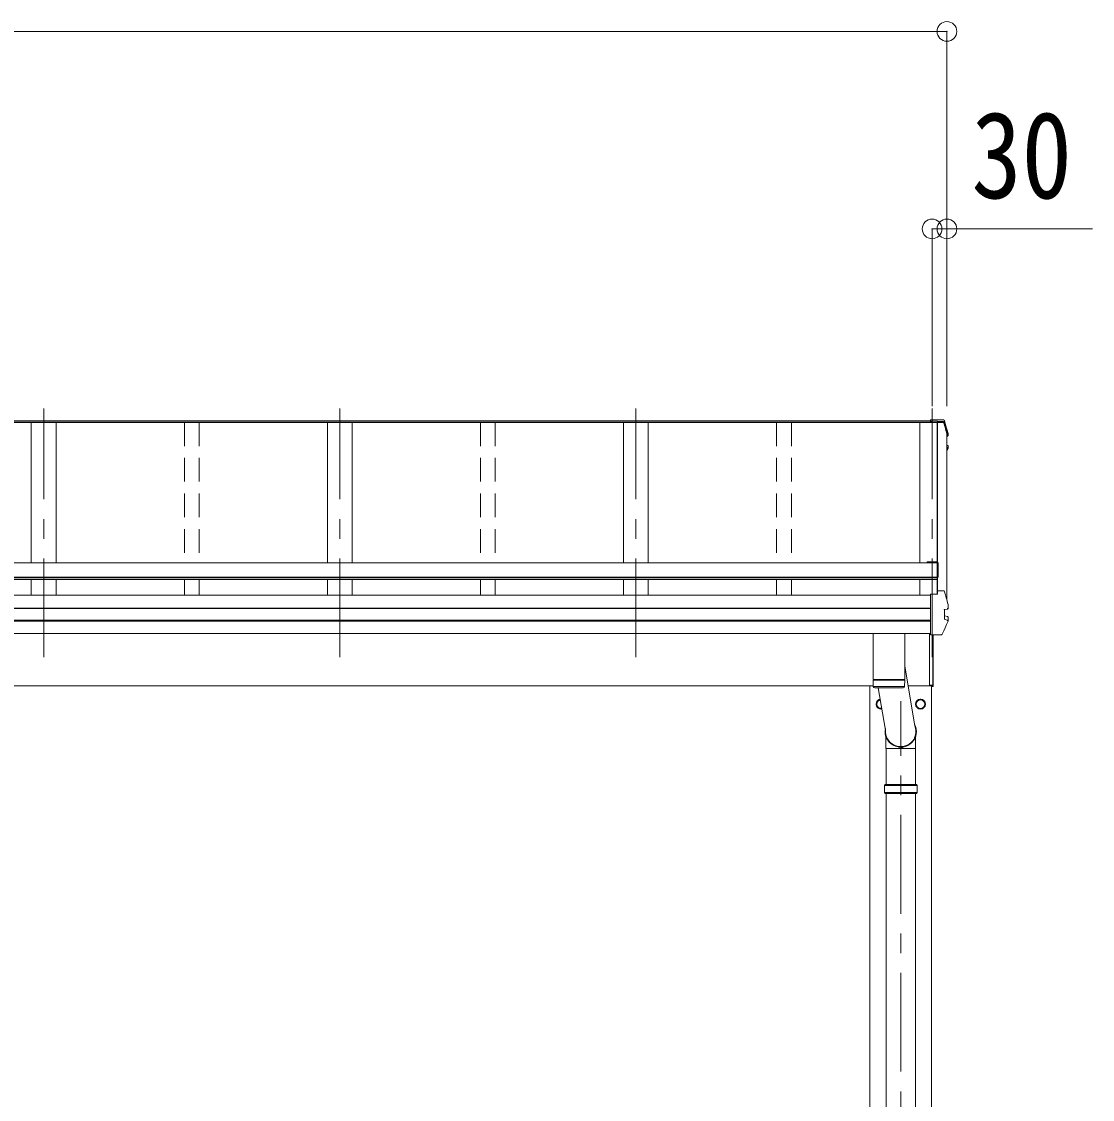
# Model space of a CAD drawing. Units: millimetres at full size, sheet at 1:40; details may follow other scales. Extents: x -11243 to 11243, y -7760 to 7760.
# Drawn here: x -4699 to -2529, y -2756 to -573 of the extents above; entities that cross this region are included whole.
import ezdxf
from ezdxf.enums import TextEntityAlignment as Align

# ---------------------------------------------------------------- set-up
doc = ezdxf.new("R2010")
doc.units = ezdxf.units.MM
doc.header["$LTSCALE"] = 40
doc.header["$PDMODE"] = 32
doc.header["$PDSIZE"] = 40
doc.linetypes.add('CHAIN1', pattern=[8, 5, -1, 1, -1])
doc.linetypes.add('DASHED1', pattern=[1.8, 1.2, -0.6])
doc.layers.add('0-3_ELV2', color=7, linetype='Continuous', lineweight=9)
doc.layers.add('0-6_OTH_LINE', color=6, linetype='Continuous', lineweight=9)
doc.styles.add('ＭＳ ゴシック', font='')
doc.styles.get('ＭＳ ゴシック').set_extended_font_data('MS Gothic')

msp = doc.modelspace()

# ---------------------------------------------------------------- linework, layer by layer
at = {"layer": '0-3_ELV2', "color": 6}
for p, q in [((-2823.82, -592.75), (-2823.82, -1351.75)), ((-2853.82, -992.75), (-2853.82, -1351.75)), ((-2823.82, -992.75), (-2823.82, -1351.75)), ((-2528.95, -992.75), (-2823.82, -992.75))]:
    msp.add_line(p, q, dxfattribs=at)
at = {"layer": '0-3_ELV2', "color": 5, "linetype": 'CHAIN1'}
for p, q in [((-4653.82, -1860.59), (-4653.82, -1356.41)), ((-4053.82, -1860.59), (-4053.82, -1356.41)), ((-3453.82, -1860.59), (-3453.82, -1356.41)), ((-2853.82, -1860.59), (-2853.82, -1356.41)), ((-2917.32, -4940.11), (-2917.32, -1949.55))]:
    msp.add_line(p, q, dxfattribs=at)
at = {"layer": '0-3_ELV2', "color": 4}
for p, q in [((-2853.82, -1384.03), (-8253.82, -1384.03)), ((-2853.82, -1384.93), (-8253.82, -1384.93)), ((-2856.82, -1381.75), (-8250.82, -1381.75)), ((-4678.82, -1384.85), (-4678.82, -1669.11)), ((-4628.82, -1384.85), (-4628.82, -1669.11)), ((-4078.82, -1384.85), (-4078.82, -1669.11)), ((-4028.82, -1384.85), (-4028.82, -1669.11)), ((-3478.82, -1384.85), (-3478.82, -1669.11)), ((-3428.82, -1384.85), (-3428.82, -1669.11)), ((-2878.82, -1384.85), (-2878.82, -1669.11)), ((-2878.82, -1384.94), (-2830.38, -1384.94)), ((-2831.82, -1379.67), (-2856.82, -1379.67)), ((-2856.82, -1384.03), (-2856.82, -1379.67)), ((-2856.82, -1382.2), (-2842.62, -1382.2)), ((-2853.82, -1384.69), (-2843, -1384.69)), ((-2843.52, -1384.94), (-2843.52, -1732.22)), ((-2842.62, -1382.2), (-2843, -1384.69)), ((-2842.92, -1384.94), (-2842.92, -1728.27)), ((-2842.62, -1383.29), (-2842.85, -1384.79)), ((-2842.85, -1384.79), (-2842.85, -1384.44)), ((-2842.85, -1384.79), (-2830.43, -1384.79)), ((-2842.62, -1383.29), (-2842.62, -1382.2)), ((-2830.58, -1383.29), (-2842.62, -1383.29)), ((-2831.82, -1379.68), (-2831.82, -1379.67)), ((-2831.82, -1379.67), (-2831.82, -1379.67)), ((-2823.82, -1408.3), (-2823.82, -1745.08)), ((-2823.82, -1411.25), (-2823.14, -1411.12)), ((-2823.82, -1411.6), (-2823.05, -1411.45)), ((-2822.56, -1412.88), (-2823.82, -1413.12)), ((-2821.51, -1411.6), (-2821.51, -1407.55)), ((-2823.82, -1431.01), (-2822.99, -1431.11)), ((-2823.82, -1435.1), (-2822.46, -1435.36)), ((-2823.82, -1436.62), (-2822.98, -1436.79)), ((-2822.99, -1431.11), (-2822.99, -1431.11)), ((-2821.41, -1436.64), (-2821.41, -1432.57)), ((-2843.72, -1669.24), (-8263.92, -1669.24)), ((-2863.72, -1667.08), (-2843.72, -1667.08)), ((-2863.72, -1667.08), (-2863.72, -1669.25)), ((-2863.72, -1668.62), (-2843.72, -1668.62)), ((-2843.72, -1703.13), (-2843.72, -1668.62)), ((-2841.72, -1669.08), (-2841.72, -1698.55)), ((-2843.72, -1698.27), (-8263.92, -1698.27)), ((-2843.72, -1700.02), (-8263.92, -1700.02)), ((-2843.72, -1703.13), (-8263.92, -1703.13)), ((-4678.82, -1703.13), (-4678.82, -1734.76)), ((-4628.82, -1703.13), (-4628.82, -1734.76)), ((-4078.82, -1703.13), (-4078.82, -1734.76)), ((-4028.82, -1703.13), (-4028.82, -1734.76)), ((-3478.82, -1703.13), (-3478.82, -1734.76)), ((-3428.82, -1703.13), (-3428.82, -1734.76)), ((-2878.82, -1703.13), (-2878.82, -1734.61)), ((-2843.72, -1698.55), (-2841.72, -1698.55)), ((-2856.82, -1734.76), (-8250.82, -1734.76)), ((-2856.82, -1732.89), (-2856.82, -1732.58)), ((-2856.82, -1734.2), (-2856.82, -1732.89)), ((-2856.82, -1814.13), (-2856.82, -1734.2)), ((-2843.58, -1732.58), (-2842.85, -1727.79)), ((-2843.56, -1732.58), (-2843, -1728.9)), ((-2843, -1732.58), (-2843, -1728.9)), ((-2842.85, -1727.45), (-2842.62, -1725.95)), ((-2842.85, -1727.45), (-2842.85, -1727.79)), ((-2830.58, -1725.95), (-2842.62, -1725.95)), ((-2856.82, -1761.28), (-8250.82, -1761.28)), ((-2856.82, -1762.17), (-8250.82, -1762.17)), ((-2829.39, -1763.89), (-2823.14, -1763.12)), ((-2829.39, -1763.89), (-2829.39, -1763.89)), ((-2828.82, -1764.03), (-2828.82, -1783.24)), ((-2823.13, -1763.12), (-2823.14, -1763.12)), ((-2821.51, -1761.65), (-2821.51, -1754.26)), ((-2856.82, -1785.39), (-8250.82, -1785.39)), ((-2856.82, -1787.32), (-8250.82, -1787.32)), ((-2822.99, -1785.41), (-2829.39, -1783.71)), ((-2829.39, -1783.71), (-2829.39, -1783.71)), ((-2822.46, -1778.02), (-2828.42, -1776.87)), ((-2822.99, -1785.41), (-2822.99, -1785.41)), ((-2821.41, -1786.69), (-2821.41, -1779.3)), ((-2856.82, -1812.35), (-8250.82, -1812.35)), ((-2858.82, -1812.35), (-2858.82, -1917.19)), ((-2856.82, -1814.99), (-2856.82, -1814.13)), ((-2856.82, -1814.99), (-2836.18, -1814.99)), ((-2852.32, -1919.58), (-2852.32, -1814.99)), ((-2851.82, -1919.19), (-2851.82, -1814.99)), ((-2973.12, -1918.59), (-8253.82, -1918.59)), ((-2979.82, -4773.59), (-2979.82, -1918.59)), ((-2853.82, -1918.59), (-2902.59, -1918.59)), ((-2853.82, -1917.19), (-2858.82, -1917.19)), ((-2854.82, -1918.59), (-2854.82, -4773.59)), ((-2853.82, -1919.69), (-2853.82, -1917.19)), ((-2852.32, -1919.58), (-2852.32, -1919.59)), ((-2852.32, -1919.59), (-2852.32, -1919.65)), ((-2965.92, -1955.34), (-2965.82, -1955.34)), ((-2965.92, -1955.84), (-2965.82, -1955.84)), ((-2885.92, -1955.34), (-2885.82, -1955.34)), ((-2885.92, -1955.84), (-2885.82, -1955.84))]:
    msp.add_line(p, q, dxfattribs=at)
at = {"layer": '0-3_ELV2', "color": 4, "linetype": 'DASHED1'}
for p, q in [((-4368.82, -1384.85), (-4368.82, -1669.24)), ((-4338.82, -1384.85), (-4338.82, -1669.24)), ((-3768.82, -1384.85), (-3768.82, -1669.24)), ((-3738.82, -1384.85), (-3738.82, -1669.24)), ((-3168.82, -1384.85), (-3168.82, -1669.24)), ((-3138.82, -1384.85), (-3138.82, -1669.24)), ((-4368.82, -1703.13), (-4368.82, -1734.76)), ((-4338.82, -1703.13), (-4338.82, -1734.76)), ((-3768.82, -1703.13), (-3768.82, -1734.76)), ((-3738.82, -1703.13), (-3738.82, -1734.76)), ((-3168.82, -1703.13), (-3168.82, -1734.76)), ((-3138.82, -1703.13), (-3138.82, -1734.76))]:
    msp.add_line(p, q, dxfattribs=at)
at = {"layer": '0-3_ELV2'}
for p, q in [((-2973.32, -1905.89), (-2973.32, -1812.35)), ((-2909.32, -1812.35), (-2909.32, -1905.89)), ((-2909.32, -1878.71), (-2888.89, -1999.75)), ((-2973.32, -1905.89), (-2909.32, -1905.89)), ((-2973.32, -1906.89), (-2909.32, -1906.89)), ((-2973.09, -1919.94), (-2973.32, -1906.89)), ((-2909.55, -1919.89), (-2973.09, -1919.89)), ((-2968.82, -1905.89), (-2968.8, -1906.89)), ((-2913.82, -1905.89), (-2913.84, -1906.89)), ((-2909.32, -1906.89), (-2909.55, -1919.94)), ((-2970.09, -1922.89), (-2912.55, -1922.89)), ((-2947.97, -2008.36), (-2963.04, -1922.89)), ((-2887.17, -2045.3), (-2887.17, -2021.51)), ((-2947.17, -2118.59), (-2947.17, -2045.3)), ((-2920.01, -2045.65), (-2921.14, -2042.53)), ((-2914.41, -2045.02), (-2920.23, -2045.02)), ((-2914.64, -2045.65), (-2920.01, -2045.65)), ((-2914.64, -2045.65), (-2913.5, -2042.53)), ((-2887.17, -2045.3), (-2914.51, -2045.3)), ((-2887.47, -2118.59), (-2887.47, -2045.3)), ((-2950.32, -2120.59), (-2949.32, -2118.59)), ((-2950.32, -2120.59), (-2884.32, -2120.59)), ((-2950.32, -2134.59), (-2950.32, -2120.59)), ((-2950.32, -2134.59), (-2884.32, -2134.59)), ((-2950.32, -2134.59), (-2949.32, -2136.59)), ((-2949.32, -2118.59), (-2885.32, -2118.59)), ((-2885.32, -2136.59), (-2949.32, -2136.59)), ((-2947.17, -3026.09), (-2947.17, -2136.59)), ((-2887.47, -3026.09), (-2887.47, -2136.59)), ((-2884.32, -2120.59), (-2885.32, -2118.59)), ((-2884.32, -2134.59), (-2885.32, -2136.59)), ((-2884.32, -2134.59), (-2884.32, -2120.59))]:
    msp.add_line(p, q, dxfattribs=at)
at = {"layer": '0-3_ELV2', "color": 4}
for points in [[(-2856.82, -1383.7), (-2853.82, -1383.7), (-2853.82, -1384.7)], [(-2828.96, -1380.95), (-2829.08, -1380.65), (-2829.25, -1380.39), (-2829.47, -1380.16), (-2829.73, -1379.98), (-2830, -1379.85), (-2830.27, -1379.77), (-2830.51, -1379.73), (-2830.73, -1379.71), (-2830.99, -1379.69), (-2831.27, -1379.68), (-2831.58, -1379.67), (-2831.9, -1379.67)], [(-2821.55, -1407.24), (-2823.87, -1398.39), (-2826.33, -1389.62), (-2828.95, -1380.96)], [(-2821.55, -1407.24), (-2821.51, -1407.5), (-2821.51, -1407.55)], [(-2823.82, -1442.84), (-2822.9, -1440.6), (-2821.5, -1437.11)], [(-2856.82, -1732.58), (-2842.62, -1732.58), (-2842.62, -1725.95)], [(-2829.39, -1763.89), (-2829.47, -1763.92), (-2829.55, -1763.97), (-2829.61, -1764.05), (-2829.66, -1764.14), (-2829.69, -1764.25), (-2829.7, -1764.37)], [(-2828.82, -1764.03), (-2828.81, -1763.91), (-2828.77, -1763.82)], [(-2823.13, -1763.12), (-2822.91, -1763.05), (-2822.7, -1762.9), (-2822.53, -1762.68), (-2822.41, -1762.41), (-2822.34, -1762.1), (-2822.33, -1761.77), (-2822.38, -1761.45)], [(-2823.05, -1763.11), (-2822.77, -1763.03), (-2822.53, -1762.96), (-2822.3, -1762.86), (-2822.02, -1762.69), (-2821.76, -1762.42), (-2821.58, -1762.07), (-2821.52, -1761.69)], [(-2821.55, -1753.95), (-2821.51, -1754.21), (-2821.51, -1754.26)], [(-2821.51, -1761.69), (-2821.51, -1761.6), (-2821.55, -1761.34)], [(-2821.5, -1787.17), (-2824.35, -1793.99), (-2827.3, -1800.72), (-2830.34, -1807.37), (-2833.46, -1813.93)], [(-2829.39, -1783.71), (-2829.47, -1783.67), (-2829.55, -1783.61), (-2829.61, -1783.53), (-2829.66, -1783.43), (-2829.69, -1783.31), (-2829.7, -1783.19)], [(-2822.31, -1787.39), (-2822.21, -1787.06), (-2822.19, -1786.7), (-2822.23, -1786.34), (-2822.35, -1786.01), (-2822.52, -1785.73), (-2822.74, -1785.52), (-2822.99, -1785.41)], [(-2821.51, -1787.19), (-2821.44, -1787.03), (-2821.4, -1786.85), (-2821.41, -1786.67)], [(-2836.15, -1814.99), (-2835.78, -1814.99), (-2835.42, -1814.98), (-2835.11, -1814.96), (-2834.83, -1814.93), (-2834.52, -1814.85), (-2834.19, -1814.71), (-2833.88, -1814.5), (-2833.62, -1814.22), (-2833.45, -1813.88)], [(-2852.32, -1919.69), (-2852.32, -1919.69), (-2853.82, -1919.69)], [(-2852.32, -1919.65), (-2852.32, -1919.68), (-2852.32, -1919.68)], [(-2955.71, -1964.47), (-2957.32, -1965.4), (-2965.82, -1960.49), (-2965.82, -1950.68), (-2958.85, -1946.65)]]:
    msp.add_lwpolyline(points, dxfattribs=at)
msp.add_lwpolyline([(-2877.32, -1945.77), (-2868.82, -1950.68), (-2868.82, -1960.49), (-2877.32, -1965.4), (-2885.82, -1960.49), (-2885.82, -1950.68)], close=True, dxfattribs=at)
at = {"layer": '0-3_ELV2'}
msp.add_lwpolyline([(-2920.13, -2045.3), (-2947.47, -2045.3), (-2947.47, -2021.51)], dxfattribs=at)
at = {"layer": '0-3_ELV2', "color": 4}
for radius in [10, 8.5]:
    msp.add_circle((-2877.32, -1955.59), radius, dxfattribs=at)
for centre, radius, start, end in [((-2830.58, -1384.99), 1.7, 17.09071, 90.04324), ((-3306.84, -1530.95), 498.32, 13.87531, 17.05651), ((-3306.83, -1530.95), 499.82, 13.85121, 17.03953), ((-2822.81, -1411.6), 1.3, 280.89642, 13.7954), ((-3286.15, -1251.72), 498.64, 337.99835, 338.21754), ((-3286.15, -1252.07), 498.64, 337.99835, 338.25759), ((-2822.7, -1436.64), 1.3, 338.33785, 79.1132), ((-2822.7, -1432.57), 1.3, 0.0377, 79.0995), ((-2843.72, -1669.08), 2, 0, 90), ((-2830.58, -1727.65), 1.7, 17.09071, 90.04324), ((-3306.83, -1873.61), 499.82, 13.85121, 17.03953), ((-2828.32, -1776.38), 0.499, 180.05239, 259.08482), ((-2822.7, -1779.3), 1.3, 0.0377, 79.0995), ((-2864.47, -1904.52), 12.15, 359.0404, 0.9596), ((-2852.32, -1919.19), 0.5, 270.5, 0), ((-2957.32, -1955.59), 10, 99.72185, 280.27854), ((-2957.32, -1955.59), 8.6, 171.25399, 178.33419), ((-2957.32, -1955.59), 8.6, 181.66581, 188.74601), ((-2957.32, -1955.59), 8.5, 99.67273, 280.32766), ((-2957.32, -1955.59), 8.6, 111.25399, 128.74601), ((-2957.32, -1955.59), 8.6, 231.25399, 248.74601), ((-2877.32, -1955.59), 8.6, 171.25399, 178.33419), ((-2877.32, -1955.59), 8.6, 181.66581, 188.74601), ((-2877.32, -1955.59), 8.6, 111.25399, 128.74601), ((-2877.32, -1955.59), 8.6, 231.25399, 248.74601), ((-2877.32, -1955.59), 8.6, 51.25399, 68.74601), ((-2877.32, -1955.59), 8.6, 291.25399, 308.74601), ((-2877.32, -1955.59), 8.6, 351.25399, 8.74601)]:
    msp.add_arc(centre, radius, start, end, dxfattribs=at)
at = {"layer": '0-3_ELV2'}
for centre, start, end in [((-2970.09, -1919.89), 181, 270), ((-2912.55, -1919.89), 269.95168, 359)]:
    msp.add_arc(centre, 3, start, end, dxfattribs=at)
for major_axis, ratio, start_param, end_param in [((31.85, 0), 0.984694, 2.9335503, 6.7858594), ((30.8, 0), 0.983336, 3.0411421, 6.6778673)]:
    msp.add_ellipse((-2917.32, -2011.4), major_axis=major_axis, ratio=ratio, start_param=start_param, end_param=end_param, dxfattribs=at)
at = {"layer": '0-3_ELV2', "color": 6}
for p in [(-2823.82, -592.75), (-2853.82, -992.75), (-2823.82, -992.75)]:
    msp.add_point(p, dxfattribs=at)
at = {"layer": '0-6_OTH_LINE'}
for p, q in [((-8283.82, -592.75), (-2823.82, -592.75)), ((-2823.82, -992.75), (-2853.82, -992.75))]:
    msp.add_line(p, q, dxfattribs=at)

# ---------------------------------------------------------------- texts
at = {"layer": '0-3_ELV2', "style": 'ＭＳ ゴシック', "width": 0.85}
msp.add_text('30', height=176, dxfattribs=at).set_placement((-2774.13, -983.54), align=Align.BOTTOM_LEFT)

doc.saveas('drawing.dxf')
